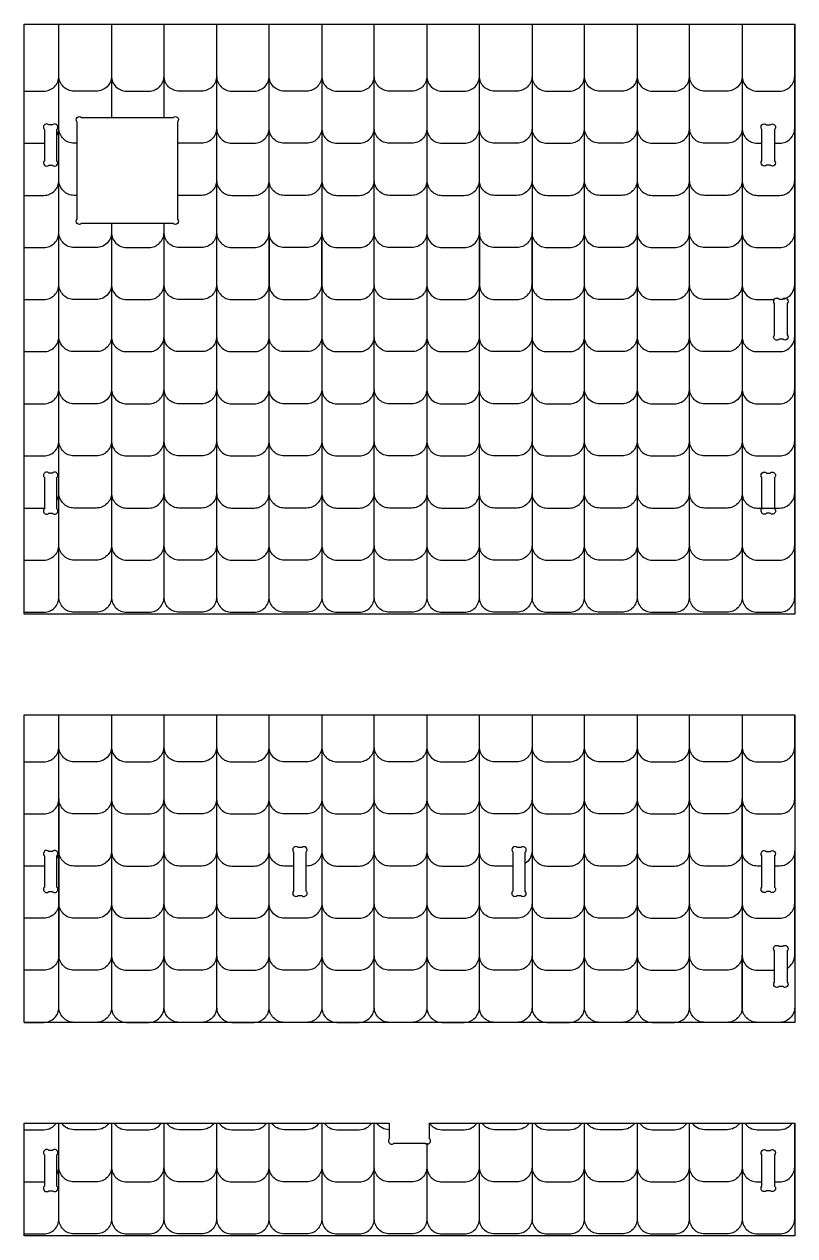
# Model space of a CAD drawing. Extents: x -988 to 3654, y 1395 to 5305.
# Drawn here: x 2920 to 3654, y 4148 to 5303 of the extents above; entities that cross this region are included whole.
import ezdxf

# ---------------------------------------------------------------- set-up
doc = ezdxf.new("R2010")
doc.units = 0
doc.header["$MEASUREMENT"] = 0
doc.layers.add('LAYER1', color=18, linetype='CONTINUOUS')

msp = doc.modelspace()

# ---------------------------------------------------------------- linework, layer by layer
at = {"layer": 'LAYER1'}
for points in [[(2919.5, 5239.2), (2938.2, 5239.2, 0.414214), (2952.6, 5253.6), (2952.6, 5303)], [(3002.7, 5303), (3002.7, 5253.6, -0.414214), (2988.3, 5239.2), (2967, 5239.2, -0.414214), (2952.6, 5253.6), (2952.6, 5303)], [(3002.7, 5303), (3002.7, 5253.6, 0.414214), (3017.1, 5239.2), (3038.4, 5239.2, 0.414214), (3052.8, 5253.6), (3052.8, 5303)], [(3102.9, 5303), (3102.9, 5253.6, -0.414214), (3088.5, 5239.2), (3067.2, 5239.2, -0.414214), (3052.8, 5253.6), (3052.8, 5303)], [(3102.9, 5303), (3102.9, 5253.6, 0.414214), (3117.3, 5239.2), (3138.6, 5239.2, 0.414214), (3153, 5253.6), (3153, 5303)], [(3203.1, 5303), (3203.1, 5253.6, -0.414214), (3188.7, 5239.2), (3167.4, 5239.2, -0.414214), (3153, 5253.6), (3153, 5303)], [(3203.1, 5303), (3203.1, 5253.6, 0.414214), (3217.5, 5239.2), (3238.8, 5239.2, 0.414214), (3253.2, 5253.6), (3253.2, 5303)], [(3303.3, 5303), (3303.3, 5253.6, -0.414214), (3288.9, 5239.2), (3267.6, 5239.2, -0.414214), (3253.2, 5253.6), (3253.2, 5303)], [(3303.3, 5303), (3303.3, 5253.6, 0.414214), (3317.7, 5239.2), (3339, 5239.2, 0.414214), (3353.4, 5253.6), (3353.4, 5303)], [(3403.5, 5303), (3403.5, 5253.6, -0.414214), (3389.1, 5239.2), (3367.8, 5239.2, -0.414214), (3353.4, 5253.6), (3353.4, 5303)], [(3403.5, 5303), (3403.5, 5253.6, 0.414214), (3417.9, 5239.2), (3439.2, 5239.2, 0.414214), (3453.6, 5253.6), (3453.6, 5303)], [(3503.7, 5303), (3503.7, 5253.6, -0.414214), (3489.3, 5239.2), (3468, 5239.2, -0.414214), (3453.6, 5253.6), (3453.6, 5303)], [(3503.7, 5303), (3503.7, 5253.6, 0.414214), (3518.1, 5239.2), (3539.3, 5239.2, 0.414214), (3553.7, 5253.6), (3553.7, 5303)], [(3603.8, 5303), (3603.8, 5253.6, -0.414214), (3589.4, 5239.2), (3568.1, 5239.2, -0.414214), (3553.7, 5253.6), (3553.7, 5303)], [(3603.8, 5303), (3603.8, 5253.6, 0.414214), (3618.2, 5239.2), (3639.5, 5239.2, 0.414214), (3653.9, 5253.6), (3653.9, 5303)], [(2950.7, 5196.8, 0.129526), (2952.6, 5203.9), (2952.6, 5253.6)], [(2969.9, 5189.5), (2967, 5189.5, -0.414214), (2952.6, 5203.9), (2952.6, 5253.6)], [(3102.9, 5253.6), (3102.9, 5203.9, -0.414214), (3088.5, 5189.5), (3067.2, 5189.5, -0.027222), (3065.6, 5189.6)], [(3102.9, 5253.6), (3102.9, 5203.9, 0.414214), (3117.3, 5189.5), (3138.6, 5189.5, 0.414214), (3153, 5203.9), (3153, 5253.6)], [(3203.1, 5253.6), (3203.1, 5203.9, -0.414214), (3188.7, 5189.5), (3167.4, 5189.5, -0.414214), (3153, 5203.9), (3153, 5253.6)], [(3203.1, 5253.6), (3203.1, 5203.9, 0.414214), (3217.5, 5189.5), (3238.8, 5189.5, 0.414214), (3253.2, 5203.9), (3253.2, 5253.6)], [(3303.3, 5253.6), (3303.3, 5203.9, -0.414214), (3288.9, 5189.5), (3267.6, 5189.5, -0.414214), (3253.2, 5203.9), (3253.2, 5253.6)], [(3303.3, 5253.6), (3303.3, 5203.9, 0.414214), (3317.7, 5189.5), (3339, 5189.5, 0.414214), (3353.4, 5203.9), (3353.4, 5253.6)], [(3403.5, 5253.6), (3403.5, 5203.9, -0.414214), (3389.1, 5189.5), (3367.8, 5189.5, -0.414214), (3353.4, 5203.9), (3353.4, 5253.6)], [(3403.5, 5253.6), (3403.5, 5203.9, 0.414214), (3417.9, 5189.5), (3439.2, 5189.5, 0.414214), (3453.6, 5203.9), (3453.6, 5253.6)], [(3503.7, 5253.6), (3503.7, 5203.9, -0.414214), (3489.3, 5189.5), (3468, 5189.5, -0.414214), (3453.6, 5203.9), (3453.6, 5253.6)], [(3503.7, 5253.6), (3503.7, 5203.9, 0.414214), (3518.1, 5189.5), (3539.3, 5189.5, 0.414214), (3553.7, 5203.9), (3553.7, 5253.6)], [(3603.8, 5253.6), (3603.8, 5203.9, -0.414214), (3589.4, 5189.5), (3568.1, 5189.5, -0.414214), (3553.7, 5203.9), (3553.7, 5253.6)], [(3603.8, 5253.6), (3603.8, 5203.9, 0.414214), (3618.2, 5189.5), (3622.7, 5189.5)], [(3634.7, 5189.5), (3639.5, 5189.5, 0.414214), (3653.9, 5203.9), (3653.9, 5253.6)], [(2919.5, 5139.8), (2938.2, 5139.8, 0.414214), (2952.6, 5154.2), (2952.6, 5203.9)], [(2969.9, 5139.8), (2967, 5139.8, -0.414214), (2952.6, 5154.2), (2952.6, 5203.9)], [(3102.9, 5203.9), (3102.9, 5154.2, -0.414214), (3088.5, 5139.8), (3067.2, 5139.8, -0.027222), (3065.6, 5139.9)], [(3102.9, 5203.9), (3102.9, 5154.2, 0.414214), (3117.3, 5139.8), (3138.6, 5139.8, 0.414214), (3153, 5154.2), (3153, 5203.9)], [(3203.1, 5203.9), (3203.1, 5154.2, -0.414214), (3188.7, 5139.8), (3167.4, 5139.8, -0.414214), (3153, 5154.2), (3153, 5203.9)], [(3203.1, 5203.9), (3203.1, 5154.2, 0.414214), (3217.5, 5139.8), (3238.8, 5139.8, 0.414214), (3253.2, 5154.2), (3253.2, 5203.9)], [(3303.3, 5203.9), (3303.3, 5154.2, -0.414214), (3288.9, 5139.8), (3267.6, 5139.8, -0.414214), (3253.2, 5154.2), (3253.2, 5203.9)], [(3303.3, 5203.9), (3303.3, 5154.2, 0.414214), (3317.7, 5139.8), (3339, 5139.8, 0.414214), (3353.4, 5154.2), (3353.4, 5203.9)], [(3403.5, 5203.9), (3403.5, 5154.2, -0.414214), (3389.1, 5139.8), (3367.8, 5139.8, -0.414214), (3353.4, 5154.2), (3353.4, 5203.9)], [(3403.5, 5203.9), (3403.5, 5154.2, 0.414214), (3417.9, 5139.8), (3439.2, 5139.8, 0.414214), (3453.6, 5154.2), (3453.6, 5203.9)], [(3503.7, 5203.9), (3503.7, 5154.2, -0.414214), (3489.3, 5139.8), (3468, 5139.8, -0.414214), (3453.6, 5154.2), (3453.6, 5203.9)], [(3503.7, 5203.9), (3503.7, 5154.2, 0.414214), (3518.1, 5139.8), (3539.3, 5139.8, 0.414214), (3553.7, 5154.2), (3553.7, 5203.9)], [(3603.8, 5203.9), (3603.8, 5154.2, -0.414214), (3589.4, 5139.8), (3568.1, 5139.8, -0.414214), (3553.7, 5154.2), (3553.7, 5203.9)], [(3603.8, 5203.9), (3603.8, 5154.2, 0.414214), (3618.2, 5139.8), (3639.5, 5139.8, 0.414214), (3653.9, 5154.2), (3653.9, 5203.9)], [(2919.5, 5189.5), (2938.2, 5189.5, 0.009213), (2938.7, 5189.5)], [(2919.5, 5090.1), (2938.2, 5090.1, 0.414214), (2952.6, 5104.5), (2952.6, 5154.2)], [(3002.7, 5113), (3002.7, 5104.5, -0.414214), (2988.3, 5090.1), (2967, 5090.1, -0.414214), (2952.6, 5104.5), (2952.6, 5154.2)], [(3102.9, 5154.2), (3102.9, 5104.5, -0.414214), (3088.5, 5090.1), (3067.2, 5090.1, -0.414214), (3052.8, 5104.5), (3052.8, 5113)], [(3102.9, 5154.2), (3102.9, 5104.5, 0.414214), (3117.3, 5090.1), (3138.6, 5090.1, 0.414214), (3153, 5104.5), (3153, 5154.2)], [(3203.1, 5154.2), (3203.1, 5104.5, -0.414214), (3188.7, 5090.1), (3167.4, 5090.1, -0.414214), (3153, 5104.5), (3153, 5154.2)], [(3203.1, 5154.2), (3203.1, 5104.5, 0.414214), (3217.5, 5090.1), (3238.8, 5090.1, 0.414214), (3253.2, 5104.5), (3253.2, 5154.2)], [(3303.3, 5154.2), (3303.3, 5104.5, -0.414214), (3288.9, 5090.1), (3267.6, 5090.1, -0.414214), (3253.2, 5104.5), (3253.2, 5154.2)], [(3303.3, 5154.2), (3303.3, 5104.5, 0.414214), (3317.7, 5090.1), (3339, 5090.1, 0.414214), (3353.4, 5104.5), (3353.4, 5154.2)], [(3403.5, 5154.2), (3403.5, 5104.5, -0.414214), (3389.1, 5090.1), (3367.8, 5090.1, -0.414214), (3353.4, 5104.5), (3353.4, 5154.2)], [(3403.5, 5154.2), (3403.5, 5104.5, 0.414214), (3417.9, 5090.1), (3439.2, 5090.1, 0.414214), (3453.6, 5104.5), (3453.6, 5154.2)], [(3503.7, 5154.2), (3503.7, 5104.5, -0.414214), (3489.3, 5090.1), (3468, 5090.1, -0.414214), (3453.6, 5104.5), (3453.6, 5154.2)], [(3503.7, 5154.2), (3503.7, 5104.5, 0.414214), (3518.1, 5090.1), (3539.3, 5090.1, 0.414214), (3553.7, 5104.5), (3553.7, 5154.2)], [(3603.8, 5154.2), (3603.8, 5104.5, -0.414214), (3589.4, 5090.1), (3568.1, 5090.1, -0.414214), (3553.7, 5104.5), (3553.7, 5154.2)], [(3603.8, 5154.2), (3603.8, 5104.5, 0.414214), (3618.2, 5090.1), (3639.5, 5090.1, 0.414214), (3653.9, 5104.5), (3653.9, 5154.2)], [(3002.7, 5113), (3002.7, 5104.5, 0.414214), (3017.1, 5090.1), (3038.4, 5090.1, 0.414214), (3052.8, 5104.5), (3052.8, 5113)], [(2919.5, 5040.5), (2938.2, 5040.5, 0.414214), (2952.6, 5054.9), (2952.6, 5104.5)], [(3002.7, 5104.5), (3002.7, 5054.9, -0.414214), (2988.3, 5040.5), (2967, 5040.5, -0.414214), (2952.6, 5054.9), (2952.6, 5104.5)], [(3002.7, 5104.5), (3002.7, 5054.9, 0.414214), (3017.1, 5040.5), (3038.4, 5040.5, 0.414214), (3052.8, 5054.9), (3052.8, 5104.5)], [(3102.9, 5104.5), (3102.9, 5054.9, -0.414214), (3088.5, 5040.5), (3067.2, 5040.5, -0.414214), (3052.8, 5054.9), (3052.8, 5104.5)], [(3102.9, 5104.5), (3102.9, 5054.9, 0.414214), (3117.3, 5040.5), (3138.6, 5040.5, 0.414214), (3153, 5054.9), (3153, 5104.5)], [(3153, 5104.5), (3153, 5054.9, 0.414214), (3167.4, 5040.5), (3188.7, 5040.5, 0.414214), (3203.1, 5054.9), (3203.1, 5104.5)], [(3203.1, 5104.5), (3203.1, 5054.9, 0.414214), (3217.5, 5040.5), (3238.8, 5040.5, 0.414214), (3253.2, 5054.9), (3253.2, 5104.5)], [(3303.3, 5104.5), (3303.3, 5054.9, -0.414214), (3288.9, 5040.5), (3267.6, 5040.5, -0.414214), (3253.2, 5054.9), (3253.2, 5104.5)], [(3303.3, 5104.5), (3303.3, 5054.9, 0.414214), (3317.7, 5040.5), (3339, 5040.5, 0.414214), (3353.4, 5054.9), (3353.4, 5104.5)], [(3353.4, 5104.5), (3353.4, 5054.9, 0.414214), (3367.8, 5040.5), (3389.1, 5040.5, 0.414214), (3403.5, 5054.9), (3403.5, 5104.5)], [(3403.5, 5104.5), (3403.5, 5054.9, 0.414214), (3417.9, 5040.5), (3439.2, 5040.5, 0.414214), (3453.6, 5054.9), (3453.6, 5104.5)], [(3503.7, 5104.5), (3503.7, 5054.9, -0.414214), (3489.3, 5040.5), (3468, 5040.5, -0.414214), (3453.6, 5054.9), (3453.6, 5104.5)], [(3503.7, 5104.5), (3503.7, 5054.9, 0.414214), (3518.1, 5040.5), (3539.3, 5040.5, 0.414214), (3553.7, 5054.9), (3553.7, 5104.5)], [(3603.8, 5104.5), (3603.8, 5054.9, -0.414214), (3589.4, 5040.5), (3568.1, 5040.5, -0.414214), (3553.7, 5054.9), (3553.7, 5104.5)], [(3603.8, 5104.5), (3603.8, 5054.9, 0.414214), (3618.2, 5040.5), (3634.7, 5040.5)], [(3643.5, 5041, 0.335351), (3653.9, 5054.9), (3653.9, 5104.5)], [(2919.5, 4990.8), (2938.2, 4990.8, 0.414214), (2952.6, 5005.2), (2952.6, 5054.9)], [(3002.7, 5054.9), (3002.7, 5005.2, -0.414214), (2988.3, 4990.8), (2967, 4990.8, -0.414214), (2952.6, 5005.2), (2952.6, 5054.9)], [(3002.7, 5054.9), (3002.7, 5005.2, 0.414214), (3017.1, 4990.8), (3038.4, 4990.8, 0.414214), (3052.8, 5005.2), (3052.8, 5054.9)], [(3102.9, 5054.9), (3102.9, 5005.2, -0.414214), (3088.5, 4990.8), (3067.2, 4990.8, -0.414214), (3052.8, 5005.2), (3052.8, 5054.9)], [(3102.9, 5054.9), (3102.9, 5005.2, 0.414214), (3117.3, 4990.8), (3138.6, 4990.8, 0.414214), (3153, 5005.2), (3153, 5054.9)], [(3203.1, 5054.9), (3203.1, 5005.2, -0.414214), (3188.7, 4990.8), (3167.4, 4990.8, -0.414214), (3153, 5005.2), (3153, 5054.9)], [(3203.1, 5054.9), (3203.1, 5005.2, 0.414214), (3217.5, 4990.8), (3238.8, 4990.8, 0.414214), (3253.2, 5005.2), (3253.2, 5054.9)], [(3303.3, 5054.9), (3303.3, 5005.2, -0.414214), (3288.9, 4990.8), (3267.6, 4990.8, -0.414214), (3253.2, 5005.2), (3253.2, 5054.9)], [(3303.3, 5054.9), (3303.3, 5005.2, 0.414214), (3317.7, 4990.8), (3339, 4990.8, 0.414214), (3353.4, 5005.2), (3353.4, 5054.9)], [(3403.5, 5054.9), (3403.5, 5005.2, -0.414214), (3389.1, 4990.8), (3367.8, 4990.8, -0.414214), (3353.4, 5005.2), (3353.4, 5054.9)], [(3403.5, 5054.9), (3403.5, 5005.2, 0.414214), (3417.9, 4990.8), (3439.2, 4990.8, 0.414214), (3453.6, 5005.2), (3453.6, 5054.9)], [(3503.7, 5054.9), (3503.7, 5005.2, -0.414214), (3489.3, 4990.8), (3468, 4990.8, -0.414214), (3453.6, 5005.2), (3453.6, 5054.9)], [(3503.7, 5054.9), (3503.7, 5005.2, 0.414214), (3518.1, 4990.8), (3539.3, 4990.8, 0.414214), (3553.7, 5005.2), (3553.7, 5054.9)], [(3603.8, 5054.9), (3603.8, 5005.2, -0.414214), (3589.4, 4990.8), (3568.1, 4990.8, -0.414214), (3553.7, 5005.2), (3553.7, 5054.9)], [(3603.8, 5054.9), (3603.8, 5005.2, 0.414214), (3618.2, 4990.8), (3639.5, 4990.8, 0.414214), (3653.9, 5005.2), (3653.9, 5054.9)], [(2919.5, 4941.1), (2938.2, 4941.1, 0.414214), (2952.6, 4955.5), (2952.6, 5005.2)], [(3002.7, 5005.2), (3002.7, 4955.5, -0.414214), (2988.3, 4941.1), (2967, 4941.1, -0.414214), (2952.6, 4955.5), (2952.6, 5005.2)], [(3002.7, 5005.2), (3002.7, 4955.5, 0.414214), (3017.1, 4941.1), (3038.4, 4941.1, 0.414214), (3052.8, 4955.5), (3052.8, 5005.2)], [(3102.9, 5005.2), (3102.9, 4955.5, -0.414214), (3088.5, 4941.1), (3067.2, 4941.1, -0.414214), (3052.8, 4955.5), (3052.8, 5005.2)], [(3102.9, 5005.2), (3102.9, 4955.5, 0.414214), (3117.3, 4941.1), (3138.6, 4941.1, 0.414214), (3153, 4955.5), (3153, 5005.2)], [(3203.1, 5005.2), (3203.1, 4955.5, -0.414214), (3188.7, 4941.1), (3167.4, 4941.1, -0.414214), (3153, 4955.5), (3153, 5005.2)], [(3203.1, 5005.2), (3203.1, 4955.5, 0.414214), (3217.5, 4941.1), (3238.8, 4941.1, 0.414214), (3253.2, 4955.5), (3253.2, 5005.2)], [(3303.3, 5005.2), (3303.3, 4955.5, -0.414214), (3288.9, 4941.1), (3267.6, 4941.1, -0.414214), (3253.2, 4955.5), (3253.2, 5005.2)], [(3303.3, 5005.2), (3303.3, 4955.5, 0.414214), (3317.7, 4941.1), (3339, 4941.1, 0.414214), (3353.4, 4955.5), (3353.4, 5005.2)], [(3403.5, 5005.2), (3403.5, 4955.5, -0.414214), (3389.1, 4941.1), (3367.8, 4941.1, -0.414214), (3353.4, 4955.5), (3353.4, 5005.2)], [(3403.5, 5005.2), (3403.5, 4955.5, 0.414214), (3417.9, 4941.1), (3439.2, 4941.1, 0.414214), (3453.6, 4955.5), (3453.6, 5005.2)], [(3503.7, 5005.2), (3503.7, 4955.5, -0.414214), (3489.3, 4941.1), (3468, 4941.1, -0.414214), (3453.6, 4955.5), (3453.6, 5005.2)], [(3503.7, 5005.2), (3503.7, 4955.5, 0.414214), (3518.1, 4941.1), (3539.3, 4941.1, 0.414214), (3553.7, 4955.5), (3553.7, 5005.2)], [(3603.8, 5005.2), (3603.8, 4955.5, -0.414214), (3589.4, 4941.1), (3568.1, 4941.1, -0.414214), (3553.7, 4955.5), (3553.7, 5005.2)], [(3603.8, 5005.2), (3603.8, 4955.5, 0.414214), (3618.2, 4941.1), (3639.5, 4941.1, 0.414214), (3653.9, 4955.5), (3653.9, 5005.2)], [(2919.5, 4891.4), (2938.2, 4891.4, 0.414214), (2952.6, 4905.8), (2952.6, 4955.5)], [(3002.7, 4955.5), (3002.7, 4905.8, -0.414214), (2988.3, 4891.4), (2967, 4891.4, -0.414214), (2952.6, 4905.8), (2952.6, 4955.5)], [(3002.7, 4955.5), (3002.7, 4905.8, 0.414214), (3017.1, 4891.4), (3038.4, 4891.4, 0.414214), (3052.8, 4905.8), (3052.8, 4955.5)], [(3102.9, 4955.5), (3102.9, 4905.8, -0.414214), (3088.5, 4891.4), (3067.2, 4891.4, -0.414214), (3052.8, 4905.8), (3052.8, 4955.5)], [(3102.9, 4955.5), (3102.9, 4905.8, 0.414214), (3117.3, 4891.4), (3138.6, 4891.4, 0.414214), (3153, 4905.8), (3153, 4955.5)], [(3203.1, 4955.5), (3203.1, 4905.8, -0.414214), (3188.7, 4891.4), (3167.4, 4891.4, -0.414214), (3153, 4905.8), (3153, 4955.5)], [(3203.1, 4955.5), (3203.1, 4905.8, 0.414214), (3217.5, 4891.4), (3238.8, 4891.4, 0.414214), (3253.2, 4905.8), (3253.2, 4955.5)], [(3303.3, 4955.5), (3303.3, 4905.8, -0.414214), (3288.9, 4891.4), (3267.6, 4891.4, -0.414214), (3253.2, 4905.8), (3253.2, 4955.5)], [(3303.3, 4955.5), (3303.3, 4905.8, 0.414214), (3317.7, 4891.4), (3339, 4891.4, 0.414214), (3353.4, 4905.8), (3353.4, 4955.5)], [(3403.5, 4955.5), (3403.5, 4905.8, -0.414214), (3389.1, 4891.4), (3367.8, 4891.4, -0.414214), (3353.4, 4905.8), (3353.4, 4955.5)], [(3403.5, 4955.5), (3403.5, 4905.8, 0.414214), (3417.9, 4891.4), (3439.2, 4891.4, 0.414214), (3453.6, 4905.8), (3453.6, 4955.5)], [(3503.7, 4955.5), (3503.7, 4905.8, -0.414214), (3489.3, 4891.4), (3468, 4891.4, -0.414214), (3453.6, 4905.8), (3453.6, 4955.5)], [(3503.7, 4955.5), (3503.7, 4905.8, 0.414214), (3518.1, 4891.4), (3539.3, 4891.4, 0.414214), (3553.7, 4905.8), (3553.7, 4955.5)], [(3603.8, 4955.5), (3603.8, 4905.8, -0.414214), (3589.4, 4891.4), (3568.1, 4891.4, -0.414214), (3553.7, 4905.8), (3553.7, 4955.5)], [(3603.8, 4955.5), (3603.8, 4905.8, 0.414214), (3618.2, 4891.4), (3639.5, 4891.4, 0.414214), (3653.9, 4905.8), (3653.9, 4955.5)], [(2950.7, 4849, 0.129526), (2952.6, 4856.1), (2952.6, 4905.8)], [(3002.7, 4905.8), (3002.7, 4856.1, -0.414214), (2988.3, 4841.7), (2967, 4841.7, -0.414214), (2952.6, 4856.1), (2952.6, 4905.8)], [(3002.7, 4905.8), (3002.7, 4856.1, 0.414214), (3017.1, 4841.7), (3038.4, 4841.7, 0.414214), (3052.8, 4856.1), (3052.8, 4905.8)], [(3102.9, 4905.8), (3102.9, 4856.1, -0.414214), (3088.5, 4841.7), (3067.2, 4841.7, -0.414214), (3052.8, 4856.1), (3052.8, 4905.8)], [(3102.9, 4905.8), (3102.9, 4856.1, 0.414214), (3117.3, 4841.7), (3138.6, 4841.7, 0.414214), (3153, 4856.1), (3153, 4905.8)], [(3203.1, 4905.8), (3203.1, 4856.1, -0.414214), (3188.7, 4841.7), (3167.4, 4841.7, -0.414214), (3153, 4856.1), (3153, 4905.8)], [(3203.1, 4905.8), (3203.1, 4856.1, 0.414214), (3217.5, 4841.7), (3238.8, 4841.7, 0.414214), (3253.2, 4856.1), (3253.2, 4905.8)], [(3303.3, 4905.8), (3303.3, 4856.1, -0.414214), (3288.9, 4841.7), (3267.6, 4841.7, -0.414214), (3253.2, 4856.1), (3253.2, 4905.8)], [(3303.3, 4905.8), (3303.3, 4856.1, 0.414214), (3317.7, 4841.7), (3339, 4841.7, 0.414214), (3353.4, 4856.1), (3353.4, 4905.8)], [(3403.5, 4905.8), (3403.5, 4856.1, -0.414214), (3389.1, 4841.7), (3367.8, 4841.7, -0.414214), (3353.4, 4856.1), (3353.4, 4905.8)], [(3403.5, 4905.8), (3403.5, 4856.1, 0.414214), (3417.9, 4841.7), (3439.2, 4841.7, 0.414214), (3453.6, 4856.1), (3453.6, 4905.8)], [(3503.7, 4905.8), (3503.7, 4856.1, -0.414214), (3489.3, 4841.7), (3468, 4841.7, -0.414214), (3453.6, 4856.1), (3453.6, 4905.8)], [(3503.7, 4905.8), (3503.7, 4856.1, 0.414214), (3518.1, 4841.7), (3539.3, 4841.7, 0.414214), (3553.7, 4856.1), (3553.7, 4905.8)], [(3603.8, 4905.8), (3603.8, 4856.1, -0.414214), (3589.4, 4841.7), (3568.1, 4841.7, -0.414214), (3553.7, 4856.1), (3553.7, 4905.8)], [(3603.8, 4905.8), (3603.8, 4856.1, 0.414214), (3618.2, 4841.7), (3639.5, 4841.7, 0.414214), (3653.9, 4856.1), (3653.9, 4905.8)], [(2919.5, 4792.1), (2938.2, 4792.1, 0.414214), (2952.6, 4806.5), (2952.6, 4856.1)], [(3002.7, 4856.1), (3002.7, 4806.5, -0.414214), (2988.3, 4792.1), (2967, 4792.1, -0.414214), (2952.6, 4806.5), (2952.6, 4856.1)], [(3002.7, 4856.1), (3002.7, 4806.5, 0.414214), (3017.1, 4792.1), (3038.4, 4792.1, 0.414214), (3052.8, 4806.5), (3052.8, 4856.1)], [(3102.9, 4856.1), (3102.9, 4806.5, -0.414214), (3088.5, 4792.1), (3067.2, 4792.1, -0.414214), (3052.8, 4806.5), (3052.8, 4856.1)], [(3102.9, 4856.1), (3102.9, 4806.5, 0.414214), (3117.3, 4792.1), (3138.6, 4792.1, 0.414214), (3153, 4806.5), (3153, 4856.1)], [(3203.1, 4856.1), (3203.1, 4806.5, -0.414214), (3188.7, 4792.1), (3167.4, 4792.1, -0.414214), (3153, 4806.5), (3153, 4856.1)], [(3203.1, 4856.1), (3203.1, 4806.5, 0.414214), (3217.5, 4792.1), (3238.8, 4792.1, 0.414214), (3253.2, 4806.5), (3253.2, 4856.1)], [(3303.3, 4856.1), (3303.3, 4806.5, -0.414214), (3288.9, 4792.1), (3267.6, 4792.1, -0.414214), (3253.2, 4806.5), (3253.2, 4856.1)], [(3303.3, 4856.1), (3303.3, 4806.5, 0.414214), (3317.7, 4792.1), (3339, 4792.1, 0.414214), (3353.4, 4806.5), (3353.4, 4856.1)], [(3403.5, 4856.1), (3403.5, 4806.5, -0.414214), (3389.1, 4792.1), (3367.8, 4792.1, -0.414214), (3353.4, 4806.5), (3353.4, 4856.1)], [(3403.5, 4856.1), (3403.5, 4806.5, 0.414214), (3417.9, 4792.1), (3439.2, 4792.1, 0.414214), (3453.6, 4806.5), (3453.6, 4856.1)], [(3503.7, 4856.1), (3503.7, 4806.5, -0.414214), (3489.3, 4792.1), (3468, 4792.1, -0.414214), (3453.6, 4806.5), (3453.6, 4856.1)], [(3503.7, 4856.1), (3503.7, 4806.5, 0.414214), (3518.1, 4792.1), (3539.3, 4792.1, 0.414214), (3553.7, 4806.5), (3553.7, 4856.1)], [(3603.8, 4856.1), (3603.8, 4806.5, -0.414214), (3589.4, 4792.1), (3568.1, 4792.1, -0.414214), (3553.7, 4806.5), (3553.7, 4856.1)], [(3603.8, 4856.1), (3603.8, 4806.5, 0.414214), (3618.2, 4792.1), (3639.5, 4792.1, 0.414214), (3653.9, 4806.5), (3653.9, 4856.1)], [(2919.5, 4841.7), (2938.2, 4841.7, 0.009213), (2938.7, 4841.8)], [(2919.5, 4742.4), (2938.2, 4742.4, 0.414214), (2952.6, 4756.8), (2952.6, 4806.5)], [(3002.7, 4806.5), (3002.7, 4756.8, -0.414214), (2988.3, 4742.4), (2967, 4742.4, -0.414214), (2952.6, 4756.8), (2952.6, 4806.5)], [(3002.7, 4806.5), (3002.7, 4756.8, 0.414214), (3017.1, 4742.4), (3038.4, 4742.4, 0.414214), (3052.8, 4756.8), (3052.8, 4806.5)], [(3102.9, 4806.5), (3102.9, 4756.8, -0.414214), (3088.5, 4742.4), (3067.2, 4742.4, -0.414214), (3052.8, 4756.8), (3052.8, 4806.5)], [(3102.9, 4806.5), (3102.9, 4756.8, 0.414214), (3117.3, 4742.4), (3138.6, 4742.4, 0.414214), (3153, 4756.8), (3153, 4806.5)], [(3203.1, 4806.5), (3203.1, 4756.8, -0.414214), (3188.7, 4742.4), (3167.4, 4742.4, -0.414214), (3153, 4756.8), (3153, 4806.5)], [(3203.1, 4806.5), (3203.1, 4756.8, 0.414214), (3217.5, 4742.4), (3238.8, 4742.4, 0.414214), (3253.2, 4756.8), (3253.2, 4806.5)], [(3303.3, 4806.5), (3303.3, 4756.8, -0.414214), (3288.9, 4742.4), (3267.6, 4742.4, -0.414214), (3253.2, 4756.8), (3253.2, 4806.5)], [(3303.3, 4806.5), (3303.3, 4756.8, 0.414214), (3317.7, 4742.4), (3339, 4742.4, 0.414214), (3353.4, 4756.8), (3353.4, 4806.5)], [(3403.5, 4806.5), (3403.5, 4756.8, -0.414214), (3389.1, 4742.4), (3367.8, 4742.4, -0.414214), (3353.4, 4756.8), (3353.4, 4806.5)], [(3403.5, 4806.5), (3403.5, 4756.8, 0.414214), (3417.9, 4742.4), (3439.2, 4742.4, 0.414214), (3453.6, 4756.8), (3453.6, 4806.5)], [(3503.7, 4806.5), (3503.7, 4756.8, -0.414214), (3489.3, 4742.4), (3468, 4742.4, -0.414214), (3453.6, 4756.8), (3453.6, 4806.5)], [(3503.7, 4806.5), (3503.7, 4756.8, 0.414214), (3518.1, 4742.4), (3539.3, 4742.4, 0.414214), (3553.7, 4756.8), (3553.7, 4806.5)], [(3603.8, 4806.5), (3603.8, 4756.8, -0.414214), (3589.4, 4742.4), (3568.1, 4742.4, -0.414214), (3553.7, 4756.8), (3553.7, 4806.5)], [(3603.8, 4806.5), (3603.8, 4756.8, 0.414214), (3618.2, 4742.4), (3639.5, 4742.4, 0.414214), (3653.9, 4756.8), (3653.9, 4806.5)], [(2919.5, 4599.8), (2938.2, 4599.8, 0.414214), (2952.6, 4614.2), (2952.6, 4644.7)], [(3002.7, 4644.7), (3002.7, 4614.2, -0.414214), (2988.3, 4599.8), (2967, 4599.8, -0.414214), (2952.6, 4614.2), (2952.6, 4644.7)], [(3002.7, 4644.7), (3002.7, 4614.2, 0.414214), (3017.1, 4599.8), (3038.4, 4599.8, 0.414214), (3052.8, 4614.2), (3052.8, 4644.7)], [(3102.9, 4644.7), (3102.9, 4614.2, -0.414214), (3088.5, 4599.8), (3067.2, 4599.8, -0.414214), (3052.8, 4614.2), (3052.8, 4644.7)], [(3102.9, 4644.7), (3102.9, 4614.2, 0.414214), (3117.3, 4599.8), (3138.6, 4599.8, 0.414214), (3153, 4614.2), (3153, 4644.7)], [(3203.1, 4644.7), (3203.1, 4614.2, -0.414214), (3188.7, 4599.8), (3167.4, 4599.8, -0.414214), (3153, 4614.2), (3153, 4644.7)], [(3203.1, 4644.7), (3203.1, 4614.2, 0.414214), (3217.5, 4599.8), (3238.8, 4599.8, 0.414214), (3253.2, 4614.2), (3253.2, 4644.7)], [(3303.3, 4644.7), (3303.3, 4614.2, -0.414214), (3288.9, 4599.8), (3267.6, 4599.8, -0.414214), (3253.2, 4614.2), (3253.2, 4644.7)], [(3303.3, 4644.7), (3303.3, 4614.2, 0.414214), (3317.7, 4599.8), (3339, 4599.8, 0.414214), (3353.4, 4614.2), (3353.4, 4644.7)], [(3403.5, 4644.7), (3403.5, 4614.2, -0.414214), (3389.1, 4599.8), (3367.8, 4599.8, -0.414214), (3353.4, 4614.2), (3353.4, 4644.7)], [(3403.5, 4644.7), (3403.5, 4614.2, 0.414214), (3417.9, 4599.8), (3439.2, 4599.8, 0.414214), (3453.6, 4614.2), (3453.6, 4644.7)], [(3503.7, 4644.7), (3503.7, 4614.2, -0.414214), (3489.3, 4599.8), (3468, 4599.8, -0.414214), (3453.6, 4614.2), (3453.6, 4644.7)], [(3503.7, 4644.7), (3503.7, 4614.2, 0.414214), (3518.1, 4599.8), (3539.3, 4599.8, 0.414214), (3553.7, 4614.2), (3553.7, 4644.7)], [(3603.8, 4644.7), (3603.8, 4614.2, -0.414214), (3589.4, 4599.8), (3568.1, 4599.8, -0.414214), (3553.7, 4614.2), (3553.7, 4644.7)], [(3603.8, 4644.7), (3603.8, 4614.2, 0.414214), (3618.2, 4599.8), (3639.5, 4599.8, 0.414214), (3653.9, 4614.2), (3653.9, 4644.7)], [(2919.5, 4550.1), (2938.2, 4550.1, 0.414214), (2952.6, 4564.5), (2952.6, 4613.9)], [(3002.7, 4613.9), (3002.7, 4564.5, -0.414214), (2988.3, 4550.1), (2967, 4550.1, -0.414214), (2952.6, 4564.5), (2952.6, 4613.9)], [(3002.7, 4613.9), (3002.7, 4564.5, 0.414214), (3017.1, 4550.1), (3038.4, 4550.1, 0.414214), (3052.8, 4564.5), (3052.8, 4613.9)], [(3102.9, 4613.9), (3102.9, 4564.5, -0.414214), (3088.5, 4550.1), (3067.2, 4550.1, -0.414214), (3052.8, 4564.5), (3052.8, 4613.9)], [(3102.9, 4613.9), (3102.9, 4564.5, 0.414214), (3117.3, 4550.1), (3138.6, 4550.1, 0.414214), (3153, 4564.5), (3153, 4613.9)], [(3203.1, 4613.9), (3203.1, 4564.5, -0.414214), (3188.7, 4550.1), (3167.4, 4550.1, -0.414214), (3153, 4564.5), (3153, 4613.9)], [(3203.1, 4613.9), (3203.1, 4564.5, 0.414214), (3217.5, 4550.1), (3238.8, 4550.1, 0.414214), (3253.2, 4564.5), (3253.2, 4613.9)], [(3303.3, 4613.9), (3303.3, 4564.5, -0.414214), (3288.9, 4550.1), (3267.6, 4550.1, -0.414214), (3253.2, 4564.5), (3253.2, 4613.9)], [(3303.3, 4613.9), (3303.3, 4564.5, 0.414214), (3317.7, 4550.1), (3339, 4550.1, 0.414214), (3353.4, 4564.5), (3353.4, 4613.9)], [(3403.5, 4613.9), (3403.5, 4564.5, -0.414214), (3389.1, 4550.1), (3367.8, 4550.1, -0.414214), (3353.4, 4564.5), (3353.4, 4613.9)], [(3403.5, 4613.9), (3403.5, 4564.5, 0.414214), (3417.9, 4550.1), (3439.2, 4550.1, 0.414214), (3453.6, 4564.5), (3453.6, 4613.9)], [(3503.7, 4613.9), (3503.7, 4564.5, -0.414214), (3489.3, 4550.1), (3468, 4550.1, -0.414214), (3453.6, 4564.5), (3453.6, 4613.9)], [(3503.7, 4613.9), (3503.7, 4564.5, 0.414214), (3518.1, 4550.1), (3539.3, 4550.1, 0.414214), (3553.7, 4564.5), (3553.7, 4613.9)], [(3603.8, 4613.9), (3603.8, 4564.5, -0.414214), (3589.4, 4550.1), (3568.1, 4550.1, -0.414214), (3553.7, 4564.5), (3553.7, 4613.9)], [(3603.8, 4613.9), (3603.8, 4564.5, 0.414214), (3618.2, 4550.1), (3639.5, 4550.1, 0.414214), (3653.9, 4564.5), (3653.9, 4613.9)], [(2952.6, 4564.5), (2952.6, 4514.8, -0.129526), (2950.7, 4507.7)], [(3002.7, 4564.5), (3002.7, 4514.8, -0.414214), (2988.3, 4500.4), (2967, 4500.4, -0.414214), (2952.6, 4514.8), (2952.6, 4564.5)], [(3002.7, 4564.5), (3002.7, 4514.8, 0.414214), (3017.1, 4500.4), (3038.4, 4500.4, 0.414214), (3052.8, 4514.8), (3052.8, 4564.5)], [(3102.9, 4564.5), (3102.9, 4514.8, -0.414214), (3088.5, 4500.4), (3067.2, 4500.4, -0.414214), (3052.8, 4514.8), (3052.8, 4564.5)], [(3102.9, 4564.5), (3102.9, 4514.8, 0.414214), (3117.3, 4500.4), (3138.6, 4500.4, 0.414214), (3153, 4514.8), (3153, 4564.5)], [(3176.3, 4500.4), (3167.4, 4500.4, -0.414214), (3153, 4514.8), (3153, 4564.5)], [(3203.1, 4564.5), (3203.1, 4514.8, -0.414214), (3188.7, 4500.4), (3188.3, 4500.4)], [(3203.1, 4564.5), (3203.1, 4514.8, 0.414214), (3217.5, 4500.4), (3238.8, 4500.4, 0.414214), (3253.2, 4514.8), (3253.2, 4564.5)], [(3303.3, 4564.5), (3303.3, 4514.8, -0.414214), (3288.9, 4500.4), (3267.6, 4500.4, -0.414214), (3253.2, 4514.8), (3253.2, 4564.5)], [(3303.3, 4564.5), (3303.3, 4514.8, 0.414214), (3317.7, 4500.4), (3339, 4500.4, 0.414214), (3353.4, 4514.8), (3353.4, 4564.5)], [(3385.1, 4500.4), (3367.8, 4500.4, -0.414214), (3353.4, 4514.8), (3353.4, 4564.5)], [(3403.5, 4564.5), (3403.5, 4514.8, -0.24882), (3397.1, 4502.9)], [(3403.5, 4564.5), (3403.5, 4514.8, 0.414214), (3417.9, 4500.4), (3439.2, 4500.4, 0.414214), (3453.6, 4514.8), (3453.6, 4564.5)], [(3503.7, 4564.5), (3503.7, 4514.8, -0.414214), (3489.3, 4500.4), (3468, 4500.4, -0.414214), (3453.6, 4514.8), (3453.6, 4564.5)], [(3503.7, 4564.5), (3503.7, 4514.8, 0.414214), (3518.1, 4500.4), (3539.3, 4500.4, 0.414214), (3553.7, 4514.8), (3553.7, 4564.5)], [(3603.8, 4564.5), (3603.8, 4514.8, -0.414214), (3589.4, 4500.4), (3568.1, 4500.4, -0.414214), (3553.7, 4514.8), (3553.7, 4564.5)], [(3622.7, 4500.4), (3618.2, 4500.4, -0.414214), (3603.8, 4514.8), (3603.8, 4564.5)], [(3653.9, 4564.5), (3653.9, 4514.8, -0.414214), (3639.5, 4500.4), (3634.7, 4500.4)], [(2952.6, 4514.8), (2952.6, 4465.1, -0.414214), (2938.2, 4450.7), (2919.5, 4450.7)], [(3002.7, 4514.8), (3002.7, 4465.1, -0.414214), (2988.3, 4450.7), (2967, 4450.7, -0.414214), (2952.6, 4465.1), (2952.6, 4514.8)], [(3002.7, 4514.8), (3002.7, 4465.1, 0.414214), (3017.1, 4450.7), (3038.4, 4450.7, 0.414214), (3052.8, 4465.1), (3052.8, 4514.8)], [(3102.9, 4514.8), (3102.9, 4465.1, -0.414214), (3088.5, 4450.7), (3067.2, 4450.7, -0.414214), (3052.8, 4465.1), (3052.8, 4514.8)], [(3102.9, 4514.8), (3102.9, 4465.1, 0.414214), (3117.3, 4450.7), (3138.6, 4450.7, 0.414214), (3153, 4465.1), (3153, 4514.8)], [(3203.1, 4514.8), (3203.1, 4465.1, -0.414214), (3188.7, 4450.7), (3167.4, 4450.7, -0.414214), (3153, 4465.1), (3153, 4514.8)], [(3203.1, 4514.8), (3203.1, 4465.1, 0.414214), (3217.5, 4450.7), (3238.8, 4450.7, 0.414214), (3253.2, 4465.1), (3253.2, 4514.8)], [(3303.3, 4514.8), (3303.3, 4465.1, -0.414214), (3288.9, 4450.7), (3267.6, 4450.7, -0.414214), (3253.2, 4465.1), (3253.2, 4514.8)], [(3303.3, 4514.8), (3303.3, 4465.1, 0.414214), (3317.7, 4450.7), (3339, 4450.7, 0.414214), (3353.4, 4465.1), (3353.4, 4514.8)], [(3403.5, 4514.8), (3403.5, 4465.1, -0.414214), (3389.1, 4450.7), (3367.8, 4450.7, -0.414214), (3353.4, 4465.1), (3353.4, 4514.8)], [(3403.5, 4514.8), (3403.5, 4465.1, 0.414214), (3417.9, 4450.7), (3439.2, 4450.7, 0.414214), (3453.6, 4465.1), (3453.6, 4514.8)], [(3503.7, 4514.8), (3503.7, 4465.1, -0.414214), (3489.3, 4450.7), (3468, 4450.7, -0.414214), (3453.6, 4465.1), (3453.6, 4514.8)], [(3503.7, 4514.8), (3503.7, 4465.1, 0.414214), (3518.1, 4450.7), (3539.3, 4450.7, 0.414214), (3553.7, 4465.1), (3553.7, 4514.8)], [(3603.8, 4514.8), (3603.8, 4465.1, -0.414214), (3589.4, 4450.7), (3568.1, 4450.7, -0.414214), (3553.7, 4465.1), (3553.7, 4514.8)], [(3603.8, 4514.8), (3603.8, 4465.1, 0.414214), (3618.2, 4450.7), (3639.5, 4450.7, 0.414214), (3653.9, 4465.1), (3653.9, 4514.8)], [(2938.7, 4500.4, -0.009213), (2938.2, 4500.4), (2919.5, 4500.4)], [(2952.6, 4465.1), (2952.6, 4415.5, -0.414214), (2938.2, 4401.1), (2919.5, 4401.1)], [(3002.7, 4465.1), (3002.7, 4415.5, -0.414214), (2988.3, 4401.1), (2967, 4401.1, -0.414214), (2952.6, 4415.5), (2952.6, 4465.1)], [(3002.7, 4465.1), (3002.7, 4415.5, 0.414214), (3017.1, 4401.1), (3038.4, 4401.1, 0.414214), (3052.8, 4415.5), (3052.8, 4465.1)], [(3102.9, 4465.1), (3102.9, 4415.5, -0.414214), (3088.5, 4401.1), (3067.2, 4401.1, -0.414214), (3052.8, 4415.5), (3052.8, 4465.1)], [(3102.9, 4465.1), (3102.9, 4415.5, 0.414214), (3117.3, 4401.1), (3138.6, 4401.1, 0.414214), (3153, 4415.5), (3153, 4465.1)], [(3203.1, 4465.1), (3203.1, 4415.5, -0.414214), (3188.7, 4401.1), (3167.4, 4401.1, -0.414214), (3153, 4415.5), (3153, 4465.1)], [(3203.1, 4465.1), (3203.1, 4415.5, 0.414214), (3217.5, 4401.1), (3238.8, 4401.1, 0.414214), (3253.2, 4415.5), (3253.2, 4465.1)], [(3303.3, 4465.1), (3303.3, 4415.5, -0.414214), (3288.9, 4401.1), (3267.6, 4401.1, -0.414214), (3253.2, 4415.5), (3253.2, 4465.1)], [(3303.3, 4465.1), (3303.3, 4415.5, 0.414214), (3317.7, 4401.1), (3339, 4401.1, 0.414214), (3353.4, 4415.5), (3353.4, 4465.1)], [(3403.5, 4465.1), (3403.5, 4415.5, -0.414214), (3389.1, 4401.1), (3367.8, 4401.1, -0.414214), (3353.4, 4415.5), (3353.4, 4465.1)], [(3403.5, 4465.1), (3403.5, 4415.5, 0.414214), (3417.9, 4401.1), (3439.2, 4401.1, 0.414214), (3453.6, 4415.5), (3453.6, 4465.1)], [(3503.7, 4465.1), (3503.7, 4415.5, -0.414214), (3489.3, 4401.1), (3468, 4401.1, -0.414214), (3453.6, 4415.5), (3453.6, 4465.1)], [(3503.7, 4465.1), (3503.7, 4415.5, 0.414214), (3518.1, 4401.1), (3539.3, 4401.1, 0.414214), (3553.7, 4415.5), (3553.7, 4465.1)], [(3603.8, 4465.1), (3603.8, 4415.5, -0.414214), (3589.4, 4401.1), (3568.1, 4401.1, -0.414214), (3553.7, 4415.5), (3553.7, 4465.1)], [(3603.8, 4465.1), (3603.8, 4415.5, 0.414214), (3618.2, 4401.1), (3634.7, 4401.1)], [(3646.7, 4403, 0.267949), (3653.9, 4415.5), (3653.9, 4465.1)], [(2919.5, 4351.4), (2938.2, 4351.4, 0.414214), (2952.6, 4365.8), (2952.6, 4415.5)], [(3002.7, 4415.5), (3002.7, 4365.8, -0.414214), (2988.3, 4351.4), (2967, 4351.4, -0.414214), (2952.6, 4365.8), (2952.6, 4415.5)], [(3002.7, 4415.5), (3002.7, 4365.8, 0.414214), (3017.1, 4351.4), (3038.4, 4351.4, 0.414214), (3052.8, 4365.8), (3052.8, 4415.5)], [(3102.9, 4415.5), (3102.9, 4365.8, -0.414214), (3088.5, 4351.4), (3067.2, 4351.4, -0.414214), (3052.8, 4365.8), (3052.8, 4415.5)], [(3102.9, 4415.5), (3102.9, 4365.8, 0.414214), (3117.3, 4351.4), (3138.6, 4351.4, 0.414214), (3153, 4365.8), (3153, 4415.5)], [(3203.1, 4415.5), (3203.1, 4365.8, -0.414214), (3188.7, 4351.4), (3167.4, 4351.4, -0.414214), (3153, 4365.8), (3153, 4415.5)], [(3203.1, 4415.5), (3203.1, 4365.8, 0.414214), (3217.5, 4351.4), (3238.8, 4351.4, 0.414214), (3253.2, 4365.8), (3253.2, 4415.5)], [(3303.3, 4415.5), (3303.3, 4365.8, -0.414214), (3288.9, 4351.4), (3267.6, 4351.4, -0.414214), (3253.2, 4365.8), (3253.2, 4415.5)], [(3303.3, 4415.5), (3303.3, 4365.8, 0.414214), (3317.7, 4351.4), (3339, 4351.4, 0.414214), (3353.4, 4365.8), (3353.4, 4415.5)], [(3403.5, 4415.5), (3403.5, 4365.8, -0.414214), (3389.1, 4351.4), (3367.8, 4351.4, -0.414214), (3353.4, 4365.8), (3353.4, 4415.5)], [(3403.5, 4415.5), (3403.5, 4365.8, 0.414214), (3417.9, 4351.4), (3439.2, 4351.4, 0.414214), (3453.6, 4365.8), (3453.6, 4415.5)], [(3503.7, 4415.5), (3503.7, 4365.8, -0.414214), (3489.3, 4351.4), (3468, 4351.4, -0.414214), (3453.6, 4365.8), (3453.6, 4415.5)], [(3503.7, 4415.5), (3503.7, 4365.8, 0.414214), (3518.1, 4351.4), (3539.3, 4351.4, 0.414214), (3553.7, 4365.8), (3553.7, 4415.5)], [(3603.8, 4415.5), (3603.8, 4365.8, -0.414214), (3589.4, 4351.4), (3568.1, 4351.4, -0.414214), (3553.7, 4365.8), (3553.7, 4415.5)], [(3653.9, 4415.5), (3653.9, 4365.8, -0.414214), (3639.5, 4351.4), (3618.2, 4351.4, -0.414214), (3603.8, 4365.8), (3603.8, 4415.5)], [(2919.5, 4249), (2938.2, 4249, 0.249738), (2950.2, 4255.4)], [(2950.7, 4206.6, 0.129526), (2952.6, 4213.7), (2952.6, 4255.4)], [(3002.7, 4255.4), (3002.7, 4213.7, -0.414214), (2988.3, 4199.3), (2967, 4199.3, -0.414214), (2952.6, 4213.7), (2952.6, 4255.4)], [(3000.3, 4255.4, -0.249738), (2988.3, 4249), (2967, 4249, -0.249738), (2955.1, 4255.4)], [(3002.7, 4255.4), (3002.7, 4213.7, 0.414214), (3017.1, 4199.3), (3038.4, 4199.3, 0.414214), (3052.8, 4213.7), (3052.8, 4255.4)], [(3005.2, 4255.4, 0.249738), (3017.1, 4249), (3038.4, 4249, 0.249738), (3050.3, 4255.4)], [(3102.9, 4255.4), (3102.9, 4213.7, -0.414214), (3088.5, 4199.3), (3067.2, 4199.3, -0.414214), (3052.8, 4213.7), (3052.8, 4255.4)], [(3100.4, 4255.4, -0.249738), (3088.5, 4249), (3067.2, 4249, -0.249738), (3055.2, 4255.4)], [(3102.9, 4255.4), (3102.9, 4213.7, 0.414214), (3117.3, 4199.3), (3138.6, 4199.3, 0.414214), (3153, 4213.7), (3153, 4255.4)], [(3105.3, 4255.4, 0.249738), (3117.3, 4249), (3138.6, 4249, 0.249738), (3150.5, 4255.4)], [(3203.1, 4255.4), (3203.1, 4213.7, -0.414214), (3188.7, 4199.3), (3167.4, 4199.3, -0.414214), (3153, 4213.7), (3153, 4255.4)], [(3200.6, 4255.4, -0.249738), (3188.7, 4249), (3167.4, 4249, -0.249738), (3155.4, 4255.4)], [(3203.1, 4255.4), (3203.1, 4213.7, 0.414214), (3217.5, 4199.3), (3238.8, 4199.3, 0.414214), (3253.2, 4213.7), (3253.2, 4255.4)], [(3205.5, 4255.4, 0.249738), (3217.5, 4249), (3238.8, 4249, 0.249738), (3250.7, 4255.4)], [(3303.3, 4236.2), (3303.3, 4213.7, -0.414214), (3288.9, 4199.3), (3267.6, 4199.3, -0.414214), (3253.2, 4213.7), (3253.2, 4255.4)], [(3267.5, 4249, -0.249006), (3255.6, 4255.4)], [(3303.3, 4236.2), (3303.3, 4213.7, 0.414214), (3317.7, 4199.3), (3339, 4199.3, 0.414214), (3353.4, 4213.7), (3353.4, 4255.4)], [(3305.7, 4255.4, 0.249738), (3317.7, 4249), (3339, 4249, 0.249738), (3350.9, 4255.4)], [(3403.5, 4255.4), (3403.5, 4213.7, -0.414214), (3389.1, 4199.3), (3367.8, 4199.3, -0.414214), (3353.4, 4213.7), (3353.4, 4255.4)], [(3401, 4255.4, -0.249738), (3389.1, 4249), (3367.8, 4249, -0.249738), (3355.8, 4255.4)], [(3403.5, 4255.4), (3403.5, 4213.7, 0.414214), (3417.9, 4199.3), (3439.2, 4199.3, 0.414214), (3453.6, 4213.7), (3453.6, 4255.4)], [(3405.9, 4255.4, 0.249738), (3417.9, 4249), (3439.2, 4249, 0.249738), (3451.1, 4255.4)], [(3503.7, 4255.4), (3503.7, 4213.7, -0.414214), (3489.3, 4199.3), (3468, 4199.3, -0.414214), (3453.6, 4213.7), (3453.6, 4255.4)], [(3501.2, 4255.4, -0.249738), (3489.3, 4249), (3468, 4249, -0.249738), (3456, 4255.4)], [(3503.7, 4255.4), (3503.7, 4213.7, 0.414214), (3518.1, 4199.3), (3539.3, 4199.3, 0.414214), (3553.7, 4213.7), (3553.7, 4255.4)], [(3506.1, 4255.4, 0.249738), (3518.1, 4249), (3539.3, 4249, 0.249738), (3551.3, 4255.4)], [(3603.8, 4255.4), (3603.8, 4213.7, -0.414214), (3589.4, 4199.3), (3568.1, 4199.3, -0.414214), (3553.7, 4213.7), (3553.7, 4255.4)], [(3601.4, 4255.4, -0.249738), (3589.4, 4249), (3568.1, 4249, -0.249738), (3556.2, 4255.4)], [(3603.8, 4255.4), (3603.8, 4213.7, 0.414214), (3618.2, 4199.3), (3622.7, 4199.3)], [(3606.3, 4255.4, 0.249738), (3618.2, 4249), (3639.5, 4249, 0.249738), (3651.5, 4255.4)], [(3634.7, 4199.3), (3639.5, 4199.3, 0.414214), (3653.9, 4213.7), (3653.9, 4255.4)], [(2919.5, 4149.7), (2938.2, 4149.7, 0.414214), (2952.6, 4164.1), (2952.6, 4213.7)], [(3002.7, 4213.7), (3002.7, 4164.1, -0.414214), (2988.3, 4149.7), (2967, 4149.7, -0.414214), (2952.6, 4164.1), (2952.6, 4213.7)], [(3002.7, 4213.7), (3002.7, 4164.1, 0.414214), (3017.1, 4149.7), (3038.4, 4149.7, 0.414214), (3052.8, 4164.1), (3052.8, 4213.7)], [(3102.9, 4213.7), (3102.9, 4164.1, -0.414214), (3088.5, 4149.7), (3067.2, 4149.7, -0.414214), (3052.8, 4164.1), (3052.8, 4213.7)], [(3102.9, 4213.7), (3102.9, 4164.1, 0.414214), (3117.3, 4149.7), (3138.6, 4149.7, 0.414214), (3153, 4164.1), (3153, 4213.7)], [(3203.1, 4213.7), (3203.1, 4164.1, -0.414214), (3188.7, 4149.7), (3167.4, 4149.7, -0.414214), (3153, 4164.1), (3153, 4213.7)], [(3203.1, 4213.7), (3203.1, 4164.1, 0.414214), (3217.5, 4149.7), (3238.8, 4149.7, 0.414214), (3253.2, 4164.1), (3253.2, 4213.7)], [(3303.3, 4213.7), (3303.3, 4164.1, -0.414214), (3288.9, 4149.7), (3267.6, 4149.7, -0.414214), (3253.2, 4164.1), (3253.2, 4213.7)], [(3303.3, 4213.7), (3303.3, 4164.1, 0.414214), (3317.7, 4149.7), (3339, 4149.7, 0.414214), (3353.4, 4164.1), (3353.4, 4213.7)], [(3403.5, 4213.7), (3403.5, 4164.1, -0.414214), (3389.1, 4149.7), (3367.8, 4149.7, -0.414214), (3353.4, 4164.1), (3353.4, 4213.7)], [(3403.5, 4213.7), (3403.5, 4164.1, 0.414214), (3417.9, 4149.7), (3439.2, 4149.7, 0.414214), (3453.6, 4164.1), (3453.6, 4213.7)], [(3503.7, 4213.7), (3503.7, 4164.1, -0.414214), (3489.3, 4149.7), (3468, 4149.7, -0.414214), (3453.6, 4164.1), (3453.6, 4213.7)], [(3503.7, 4213.7), (3503.7, 4164.1, 0.414214), (3518.1, 4149.7), (3539.3, 4149.7, 0.414214), (3553.7, 4164.1), (3553.7, 4213.7)], [(3603.8, 4213.7), (3603.8, 4164.1, -0.414214), (3589.4, 4149.7), (3568.1, 4149.7, -0.414214), (3553.7, 4164.1), (3553.7, 4213.7)], [(3603.8, 4213.7), (3603.8, 4164.1, 0.414214), (3618.2, 4149.7), (3639.5, 4149.7, 0.414214), (3653.9, 4164.1), (3653.9, 4213.7)], [(2919.5, 4199.3), (2938.2, 4199.3, 0.009213), (2938.7, 4199.3)]]:
    msp.add_lwpolyline(points, format="xyb", dxfattribs=at)
for points in [[(2919.5, 5303), (3653.9, 5303), (3653.9, 4740.7), (2919.5, 4740.7)], [(2919.5, 4644.7), (3653.9, 4644.7), (3653.9, 4351.4), (2919.5, 4351.4)]]:
    msp.add_lwpolyline(points, close=True, dxfattribs=at)
for points in [[(3002.7, 5253.6), (3002.7, 5214)], [(3002.7, 5253.6), (3002.7, 5214)], [(3052.8, 5214), (3052.8, 5253.6)], [(3052.8, 5214), (3052.8, 5253.6)]]:
    msp.add_lwpolyline(points, dxfattribs=at)
for points in [[(2974.2, 5214), (3061.4, 5214, -1), (3065.6, 5209.7), (3065.6, 5117.2, -1), (3061.4, 5113), (2974.2, 5113, -1), (2969.9, 5117.2), (2969.9, 5209.7, -1)], [(2938.7, 5202.7), (2938.7, 5172.8, 1), (2943, 5168.6), (2946.5, 5168.6, 1), (2950.7, 5172.8), (2950.7, 5202.7, 1), (2946.5, 5207), (2943, 5207, 1)], [(3627, 5207), (3630.5, 5207, -1), (3634.7, 5202.7), (3634.7, 5172.8, -1), (3630.5, 5168.6), (3627, 5168.6, -1), (3622.7, 5172.8), (3622.7, 5202.7, -1)], [(3639, 5041), (3642.5, 5041, -1), (3646.7, 5036.8), (3646.7, 5006.9, -1), (3642.5, 5002.6), (3639, 5002.6, -1), (3634.7, 5006.9), (3634.7, 5036.8, -1)], [(2938.7, 4870.8), (2938.7, 4840.9, 1), (2943, 4836.7), (2946.5, 4836.7, 1), (2950.7, 4840.9), (2950.7, 4870.8, 1), (2946.5, 4875.1), (2943, 4875.1, 1)], [(3627, 4875.1), (3630.5, 4875.1, -1), (3634.7, 4870.8), (3634.7, 4840.9, -1), (3630.5, 4836.7), (3627, 4836.7, -1), (3622.7, 4840.9), (3622.7, 4870.8, -1)], [(3176.3, 4513.8), (3176.3, 4476.6, 1), (3180.6, 4472.3), (3184.1, 4472.3, 1), (3188.3, 4476.6), (3188.3, 4513.8, 1), (3184.1, 4518), (3180.6, 4518, 1)], [(3385.1, 4513.8), (3385.1, 4476.6, 1), (3389.4, 4472.3), (3392.9, 4472.3, 1), (3397.1, 4476.6), (3397.1, 4513.8, 1), (3392.9, 4518), (3389.4, 4518, 1)], [(2938.7, 4510.2), (2938.7, 4480.3, 1), (2943, 4476), (2946.5, 4476, 1), (2950.7, 4480.3), (2950.7, 4510.2, 1), (2946.5, 4514.4), (2943, 4514.4, 1)], [(3627, 4514.4), (3630.5, 4514.4, -1), (3634.7, 4510.2), (3634.7, 4480.3, -1), (3630.5, 4476), (3627, 4476, -1), (3622.7, 4480.3), (3622.7, 4510.2, -1)], [(3639, 4423.9), (3642.5, 4423.9, -1), (3646.7, 4419.6), (3646.7, 4389.7, -1), (3642.5, 4385.5), (3639, 4385.5, -1), (3634.7, 4389.7), (3634.7, 4419.6, -1)], [(3271.8, 4236.2), (3301.7, 4236.2, 1), (3305.9, 4240.4), (3305.9, 4255.4), (3653.9, 4255.4), (3653.9, 4147.9), (2919.5, 4147.9), (2919.5, 4255.4), (3267.5, 4255.4), (3267.5, 4240.4, 1)], [(2938.7, 4225.1), (2938.7, 4195.2, 1), (2943, 4190.9), (2946.5, 4190.9, 1), (2950.7, 4195.2), (2950.7, 4225.1, 1), (2946.5, 4229.3), (2943, 4229.3, 1)], [(3627, 4229.3), (3630.5, 4229.3, -1), (3634.7, 4225.1), (3634.7, 4195.2, -1), (3630.5, 4190.9), (3627, 4190.9, -1), (3622.7, 4195.2), (3622.7, 4225.1, -1)]]:
    msp.add_lwpolyline(points, format="xyb", close=True, dxfattribs=at)

doc.saveas('drawing.dxf')
